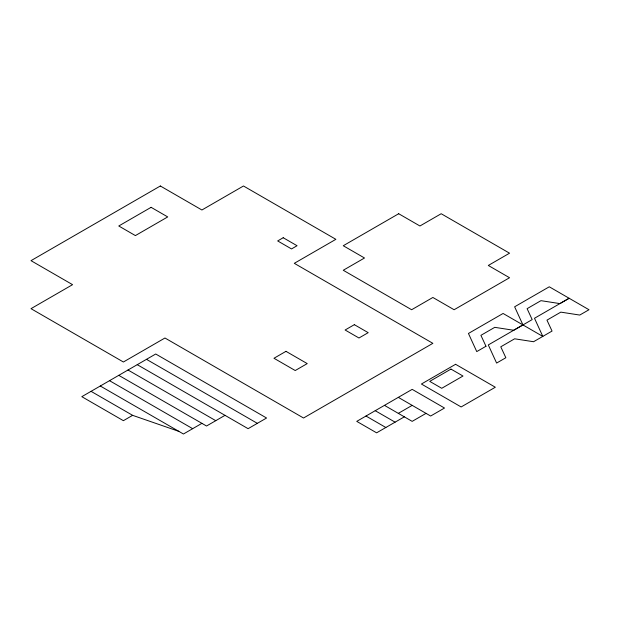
<?xml version="1.0" encoding="UTF-8"?>
<svg xmlns="http://www.w3.org/2000/svg" width="620" height="620" viewBox="0 0 620 620"><rect width="100%" height="100%" fill="white"/><g stroke="black" fill="none" stroke-linecap="round" stroke-linejoin="round"><path stroke-width="0.93" d="M178.816 431.342L132.626 415.338L123.388 420.678L81.809 396.676L155.721 354.005L266.577 418.012L248.101 428.676L137.245 364.669M201.911 423.344L183.435 434.008L100.285 386.004M225.006 415.338L206.53 426.01L118.769 375.34M398.319 413.362L412.176 405.364M404.325 416.834L376.603 432.83L356.748 421.368L412.176 389.36L444.509 408.03L430.652 416.028L398.319 397.366M426.033 413.362L412.176 421.368L384.462 405.364M375.224 410.696L395.087 422.166M365.986 416.028L385.841 427.498M146.483 359.337L257.339 423.344M128.007 370.008L215.768 420.678M109.523 380.672L192.673 428.676M91.047 391.336L132.626 415.338M485.979 346.262L476.757 351.602L468.441 333.467L503.084 313.464L542.81 336.404L552.04 331.065L546.964 320.137L560.821 312.131L579.754 315.061L589 309.737L549.274 286.797L514.631 306.799L522.947 324.934L488.304 344.937L496.612 363.072L505.843 357.732L500.774 346.805L514.631 338.799L533.564 341.728L542.81 336.404L534.494 318.269L569.137 298.267L559.891 303.599L540.958 300.669L527.101 308.667L532.177 319.594L522.947 324.934L513.701 330.266L494.768 327.337L480.911 335.335L485.979 346.262M160.34 185.992L31 260.663L72.571 284.665L31 308.667L123.388 362.003L164.959 338.001L303.537 418.012L432.868 343.333L294.298 263.329L335.87 239.328L243.482 185.992L201.911 209.994L160.34 185.992M151.102 207.328L118.769 225.99L135.392 235.592L167.725 216.922L151.102 207.328M283.208 237.731L277.667 240.932L291.524 248.93L297.065 245.729L283.208 237.731M398.691 213.729L343.255 245.729L364.506 257.998L343.255 270.266L411.626 309.737L432.868 297.468L454.119 309.737L509.547 277.729L488.304 265.461L509.547 253.192L441.184 213.729L419.934 225.99L398.691 213.729M285.983 351.339L273.97 358.267L295.221 370.535L307.226 363.607L285.983 351.339M354.346 324.671L345.108 330.003L358.965 338.001L368.203 332.669L354.346 324.671M455.591 364.297L421.414 384.028L461.14 406.96L495.318 387.229L455.591 364.297M450.972 369.094L429.73 381.362L441.735 388.298L462.985 376.03L450.972 369.094"/></g></svg>
